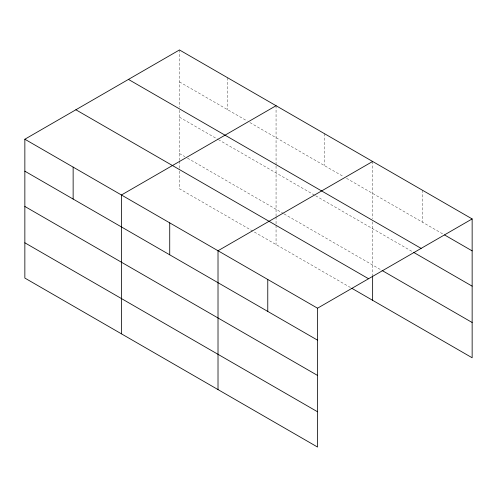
<?xml version="1.0" encoding="UTF-8"?>
<svg xmlns="http://www.w3.org/2000/svg" width="497" height="497" viewBox="0 0 497 497"><rect width="100%" height="100%" fill="white"/><g stroke="black" fill="none" stroke-linecap="round" stroke-linejoin="round"><path stroke-width="0.37" stroke-dasharray="2.48 1.86" d="M179.473 81.906L247.22 121.013M249.898 122.566L343.8 176.777M346.484 178.324L443.237 234.186M179.473 117.18L217.705 139.253M218.376 139.638L314.961 195.402M315.632 195.787L412.311 251.606M179.473 153.523L184.841 156.623M187.524 158.17L283.433 213.542M284.104 213.934L381.379 270.095M350.509 287.539L179.473 188.798L179.473 168.862M422.394 190.208L422.394 222.153M372.638 161.482L372.638 218.736M372.638 221.799L372.638 275.015M324.348 133.6L324.348 165.544M276.059 105.718L276.059 165.271M276.059 166.041L276.059 216.183M276.059 216.953L276.059 224.619M276.059 225.389L276.059 244.561M227.769 77.836L227.769 109.787M179.473 49.955L179.473 107.209M179.473 110.278L179.473 160.425M179.473 161.19L179.473 168.092"/><path stroke-width="0.75" d="M24.85 139.228L317.527 308.202L317.527 447.045L24.85 278.072L24.85 139.228L179.473 49.955L472.15 218.928L472.15 357.772L351.851 288.316M276.059 105.718L121.436 194.992L121.436 333.829M372.638 161.482L218.015 250.749L218.015 389.592M317.527 308.202L472.15 218.928M444.585 234.963L472.15 250.879M128.45 79.414L421.127 248.388M413.653 252.383L472.15 286.154M382.056 270.48L472.15 322.497M75.873 109.769L368.55 278.742M24.85 171.179L317.527 340.153M24.85 206.454L317.527 375.428M24.85 242.797L317.527 411.771M372.638 275.779L372.638 300.318M267.771 279.476L267.771 311.426M169.725 222.873L169.725 254.818M73.14 167.11L73.14 199.055"/></g></svg>
